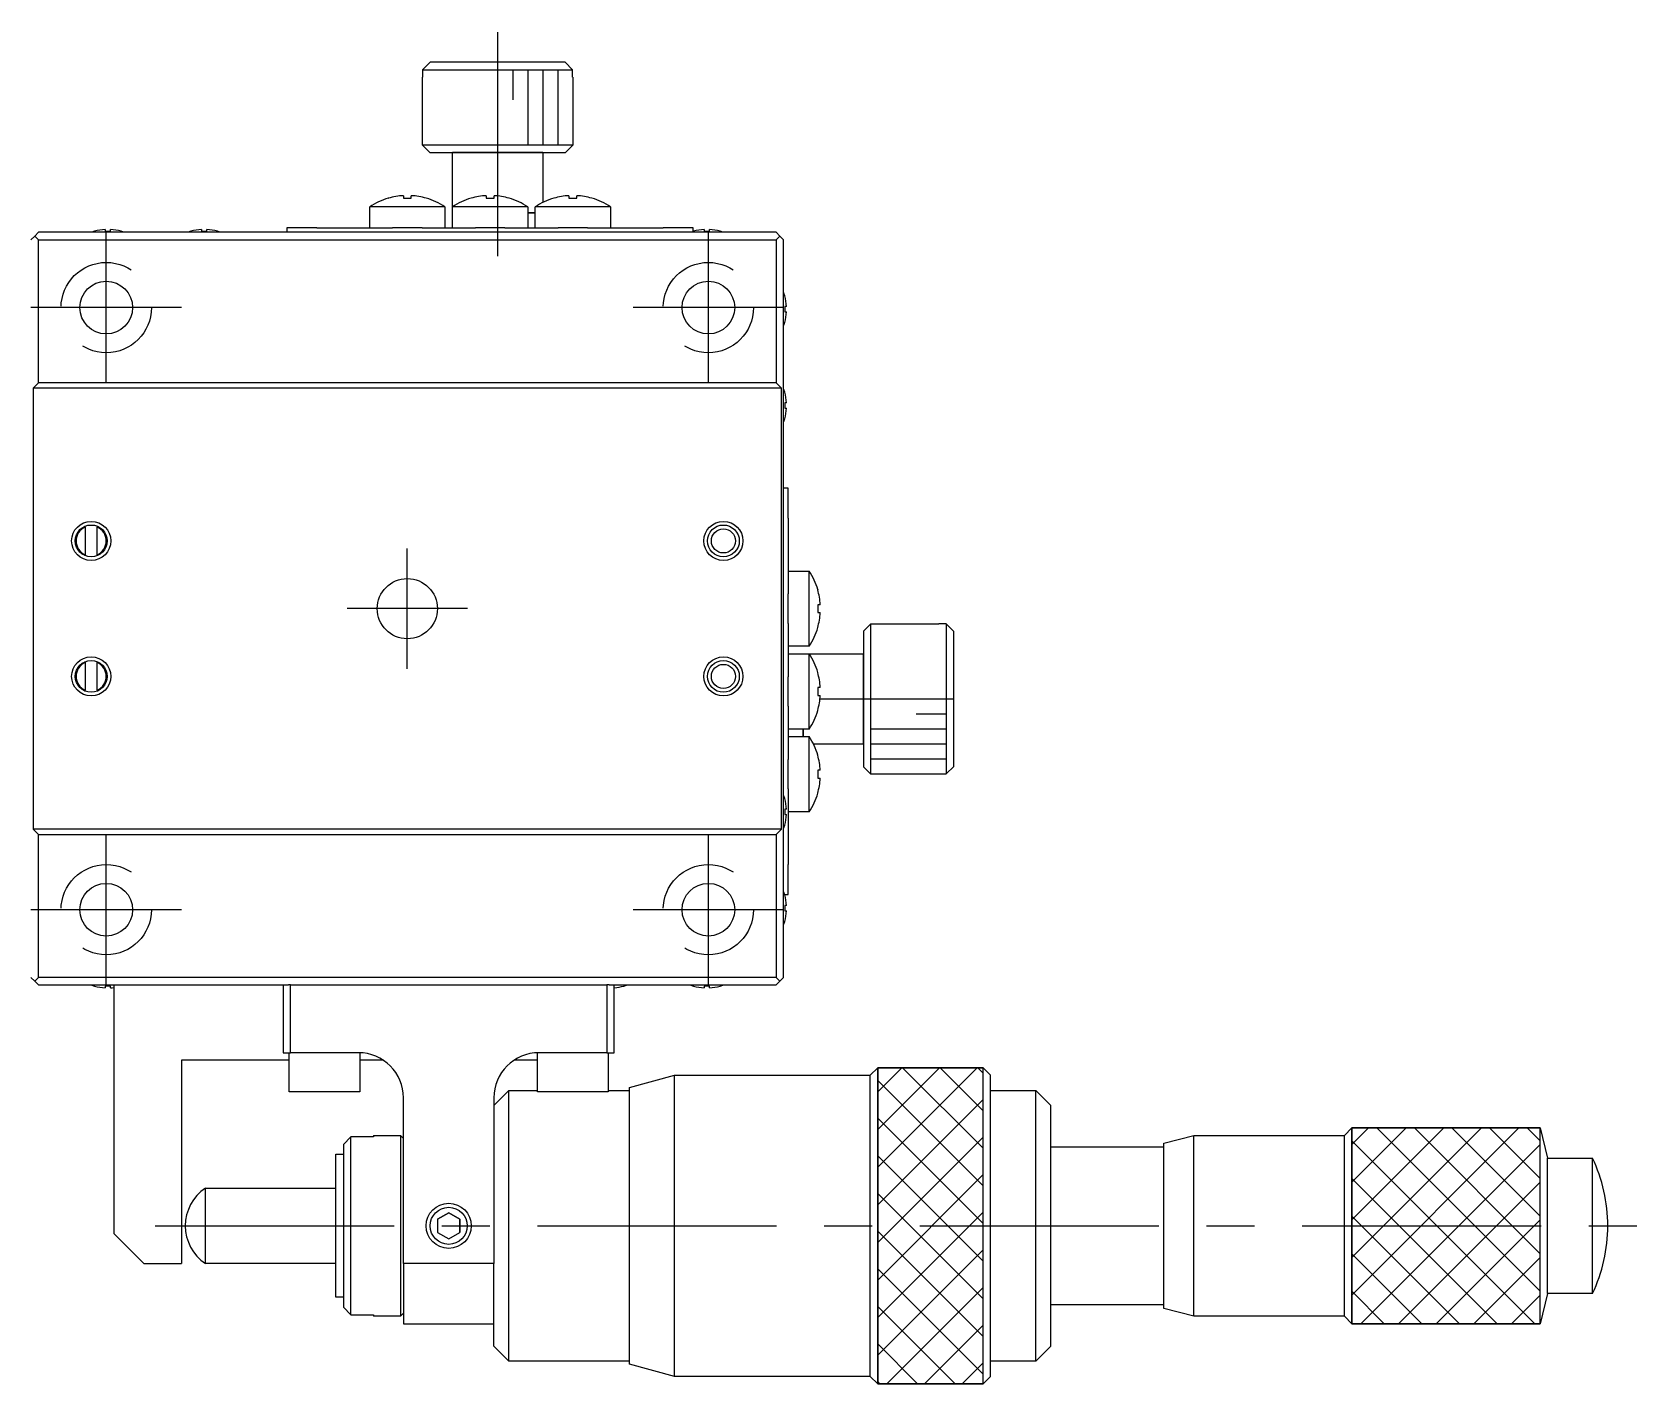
# Model space of a CAD drawing. Extents: x -2 to 381, y -8 to 250.
# Drawn here: x 274.6 to 381.3, y 99.2 to 189.1 of the extents above; entities that cross this region are included whole.
import ezdxf

# ---------------------------------------------------------------- set-up
doc = ezdxf.new("R2010")
doc.units = 0
doc.header["$LTSCALE"] = 0.5
doc.linetypes.add('CENTER', pattern=[50.8, 31.75, -6.35, 6.35, -6.35])
doc.linetypes.add('DASHED', pattern=[19.05, 12.7, -6.35])
for name, color, linetype in [('MSM_CENTER', 1, 'CENTER'), ('MSM_CONTINUOUS', 7, 'CONTINUOUS'), ('MSM_DASHED', 4, 'DASHED'), ('MSM_NARROW', 5, 'CONTINUOUS')]:
    doc.layers.add(name, color=color, linetype=linetype)

msp = doc.modelspace()

# ---------------------------------------------------------------- linework, layer by layer
at = {"layer": 'MSM_CENTER'}
for p, q in [((305.55, 189.05), (305.55, 174.164572)), ((279.55, 165.75), (279.55, 175.75)), ((319.55, 165.75), (319.55, 175.75)), ((284.55, 170.75), (274.55, 170.75)), ((324.55, 170.75), (314.55, 170.75)), ((299.55, 146.75), (299.55, 154.75)), ((303.55, 150.75), (295.55, 150.75)), ((326.964572, 144.75), (335.85, 144.75)), ((279.55, 125.75), (279.55, 135.75)), ((319.55, 125.75), (319.55, 135.75)), ((284.55, 130.75), (274.55, 130.75)), ((324.55, 130.75), (314.55, 130.75)), ((282.8, 109.75), (381.3, 109.75))]:
    msp.add_line(p, q, dxfattribs=at)
at = {"layer": 'MSM_CONTINUOUS'}
for p, q in [((301.067813, 187.05), (300.566026, 186.55)), ((310.032187, 187.05), (301.067813, 187.05)), ((310.533974, 186.55), (310.032187, 187.05)), ((300.566026, 186.05), (300.55, 186.05)), ((300.55, 181.55), (300.55, 186.05)), ((300.566026, 186.55), (310.533974, 186.55)), ((300.566026, 186.55), (300.566026, 186.05)), ((310.533974, 186.05), (310.533974, 186.55)), ((310.55, 186.05), (310.533974, 186.05)), ((310.55, 186.05), (310.55, 181.55)), ((310.55, 181.55), (300.55, 181.55)), ((301.05, 181.05), (300.55, 181.55)), ((310.55, 181.55), (310.05, 181.05)), ((301.05, 181.05), (302.55, 181.05)), ((301.05, 181.05), (310.05, 181.05)), ((302.55, 181.05), (308.55, 181.05)), ((308.55, 181.05), (302.55, 181.05)), ((302.55, 177.441657), (302.55, 181.05)), ((308.55, 181.05), (310.05, 181.05)), ((308.55, 181.05), (308.55, 177.731129)), ((299.29, 178.184953), (299.29, 178.012581)), ((299.81, 178.012581), (299.81, 178.184953)), ((304.79, 178.184953), (304.79, 178.012581)), ((305.31, 178.012581), (305.31, 178.184953)), ((310.29, 178.184953), (310.29, 178.012581)), ((310.81, 178.012581), (310.81, 178.184953)), ((299.55, 177.441657), (297.05, 177.441657)), ((297.05, 176.05), (297.05, 177.441657)), ((298.288067, 178.019436), (298.29141, 178.012581)), ((299.29, 178.012581), (299.81, 178.012581)), ((302.05, 177.441657), (299.55, 177.441657)), ((300.80859, 178.012581), (300.811933, 178.019436)), ((302.05, 177.441657), (302.05, 176.05)), ((305.05, 177.441657), (302.55, 177.441657)), ((302.55, 176.05), (302.55, 177.441657)), ((303.788067, 178.019436), (303.79141, 178.012581)), ((304.79, 178.012581), (305.31, 178.012581)), ((307.55, 177.441657), (305.05, 177.441657)), ((306.30859, 178.012581), (306.311933, 178.019436)), ((307.55, 177.441657), (307.55, 176.05)), ((310.55, 177.441657), (308.05, 177.441657)), ((308.05, 176.05), (308.05, 177.441657)), ((309.288067, 178.019436), (309.29141, 178.012581)), ((310.29, 178.012581), (310.81, 178.012581)), ((313.05, 177.441657), (310.55, 177.441657)), ((311.80859, 178.012581), (311.811933, 178.019436)), ((313.05, 177.441657), (313.05, 176.05)), ((293.55, 176.05), (291.55, 176.05)), ((291.55, 176.05), (291.55, 175.75)), ((293.55, 176.05), (298.475, 176.05)), ((298.475, 176.05), (298.570204, 176.05)), ((299.55, 176.05), (298.570204, 176.05)), ((300.529796, 176.05), (299.55, 176.05)), ((300.529796, 176.05), (300.625, 176.05)), ((300.625, 176.05), (303.975, 176.05)), ((303.975, 176.05), (304.070204, 176.05)), ((305.05, 176.05), (304.070204, 176.05)), ((306.029796, 176.05), (305.05, 176.05)), ((306.029796, 176.05), (306.125, 176.05)), ((306.125, 176.05), (309.475, 176.05)), ((307.55, 177.05), (308.05, 177.05)), ((308.05, 177.05), (307.55, 177.05)), ((309.475, 176.05), (309.570204, 176.05)), ((310.55, 176.05), (309.570204, 176.05)), ((311.529796, 176.05), (310.55, 176.05)), ((311.529796, 176.05), (311.625, 176.05)), ((311.625, 176.05), (316.55, 176.05)), ((318.55, 176.05), (316.55, 176.05)), ((318.55, 175.75), (318.55, 176.05)), ((274.55, 175.25), (274.8, 175.5)), ((274.8, 175.5), (275.05, 175.75)), ((274.8, 175.5), (275.05, 175.25)), ((324.05, 175.75), (275.05, 175.75)), ((275.05, 175.25), (324.05, 175.25)), ((275.05, 165.75), (275.05, 175.25)), ((278.761384, 175.824144), (278.763639, 175.819522)), ((279.47, 175.939859), (279.47, 175.819522)), ((279.47, 175.819522), (279.83, 175.819522)), ((279.83, 175.819522), (279.83, 175.939859)), ((280.536361, 175.819522), (280.538616, 175.824144)), ((285.161384, 175.824144), (285.163639, 175.819522)), ((285.87, 175.939859), (285.87, 175.819522)), ((285.87, 175.819522), (286.23, 175.819522)), ((286.23, 175.819522), (286.23, 175.939859)), ((286.936361, 175.819522), (286.938616, 175.824144)), ((318.561384, 175.824144), (318.563639, 175.819522)), ((319.27, 175.939859), (319.27, 175.819522)), ((319.27, 175.819522), (319.63, 175.819522)), ((319.63, 175.819522), (319.63, 175.939859)), ((320.336361, 175.819522), (320.338616, 175.824144)), ((324.05, 175.75), (324.3, 175.5)), ((324.05, 175.25), (324.3, 175.5)), ((324.05, 175.25), (324.05, 165.75)), ((324.3, 175.5), (324.55, 175.25)), ((324.55, 152.249995), (324.55, 175.25)), ((324.624144, 171.538616), (324.619522, 171.536361)), ((324.619522, 170.83), (324.619522, 170.47)), ((324.739859, 170.83), (324.619522, 170.83)), ((324.619522, 170.47), (324.739859, 170.47)), ((324.619522, 169.763639), (324.624144, 169.761384)), ((275.05, 165.75), (274.7, 165.4)), ((324.4, 165.4), (274.7, 165.4)), ((274.7, 165.4), (274.7, 136.1)), ((324.05, 165.75), (275.05, 165.75)), ((324.4, 165.4), (324.05, 165.75)), ((324.4, 136.1), (324.4, 165.4)), ((324.624144, 165.138616), (324.619522, 165.136361)), ((324.619522, 164.43), (324.619522, 164.07)), ((324.739859, 164.43), (324.619522, 164.43)), ((324.619522, 164.07), (324.739859, 164.07)), ((324.619522, 163.363639), (324.624144, 163.361384)), ((324.85, 158.75), (324.55, 158.75)), ((324.85, 156.75), (324.85, 158.75)), ((278.15, 156.166515), (278.15, 156.248389)), ((278.15, 156.166515), (278.15, 154.333485)), ((278.95, 156.248389), (278.95, 156.166515)), ((278.95, 154.333485), (278.95, 156.166515)), ((324.85, 156.75), (324.85, 151.729796)), ((278.15, 154.251611), (278.15, 154.333485)), ((278.95, 154.333485), (278.95, 154.251611)), ((324.85, 153.25), (326.241657, 153.25)), ((326.241657, 150.75), (326.241657, 153.25)), ((324.55, 152.05), (324.55, 152.249995)), ((324.55, 149.45), (324.55, 152.05)), ((324.85, 150.75), (324.85, 151.729796)), ((326.819436, 152.011933), (326.812581, 152.00859)), ((324.85, 149.770204), (324.85, 150.75)), ((326.241657, 148.25), (326.241657, 150.75)), ((326.812581, 151.01), (326.812581, 150.49)), ((326.984953, 151.01), (326.812581, 151.01)), ((326.812581, 150.49), (326.984953, 150.49)), ((324.55, 149.250005), (324.55, 149.45)), ((324.85, 149.770204), (324.85, 149.675)), ((324.85, 149.675), (324.85, 146.229796)), ((326.812581, 149.49141), (326.819436, 149.488067)), ((329.85, 149.25), (330.35, 149.75)), ((330.35, 139.75), (330.35, 149.75)), ((330.35, 149.75), (334.85, 149.75)), ((334.85, 149.733974), (334.85, 149.75)), ((335.35, 149.733974), (334.85, 149.733974)), ((335.35, 149.733974), (335.35, 139.766026)), ((335.85, 149.232187), (335.35, 149.733974)), ((324.55, 126.25), (324.55, 149.250005)), ((329.85, 149.25), (329.85, 147.75)), ((329.85, 149.25), (329.85, 140.25)), ((335.85, 140.267813), (335.85, 149.232187)), ((278.15, 147.166515), (278.15, 147.248389)), ((278.95, 147.248389), (278.95, 147.166515)), ((326.241657, 148.25), (324.85, 148.25)), ((324.85, 147.75), (326.241657, 147.75)), ((326.241657, 145.25), (326.241657, 147.75)), ((326.241657, 147.75), (329.85, 147.75)), ((329.85, 147.75), (329.85, 141.75)), ((329.85, 141.75), (329.85, 147.75)), ((278.15, 147.166515), (278.15, 145.333485)), ((278.95, 145.333485), (278.95, 147.166515)), ((324.85, 145.25), (324.85, 146.229796)), ((326.819436, 146.511933), (326.812581, 146.50859)), ((278.15, 145.251611), (278.15, 145.333485)), ((278.95, 145.333485), (278.95, 145.251611)), ((324.85, 144.270204), (324.85, 145.25)), ((326.241657, 142.75), (326.241657, 145.25)), ((326.812581, 145.51), (326.812581, 144.99)), ((326.984953, 145.51), (326.812581, 145.51)), ((324.85, 144.270204), (324.85, 144.175)), ((324.85, 144.175), (324.85, 140.729796)), ((326.812581, 144.99), (326.984953, 144.99)), ((326.812581, 143.99141), (326.819436, 143.988067)), ((326.241657, 142.75), (324.85, 142.75)), ((324.85, 142.25), (326.241657, 142.25)), ((325.85, 142.75), (325.85, 142.25)), ((325.85, 142.25), (325.85, 142.75)), ((326.241657, 139.75), (326.241657, 142.25)), ((329.85, 141.75), (326.531129, 141.75)), ((326.819436, 141.011933), (326.812581, 141.00859)), ((329.85, 141.75), (329.85, 140.25)), ((324.85, 139.75), (324.85, 140.729796)), ((324.85, 138.770204), (324.85, 139.75)), ((326.241657, 137.25), (326.241657, 139.75)), ((326.812581, 140.01), (326.812581, 139.49)), ((326.984953, 140.01), (326.812581, 140.01)), ((330.35, 139.75), (329.85, 140.25)), ((334.85, 139.75), (330.35, 139.75)), ((334.85, 139.75), (334.85, 139.766026)), ((334.85, 139.766026), (335.35, 139.766026)), ((335.35, 139.766026), (335.85, 140.267813)), ((324.85, 138.770204), (324.85, 138.675)), ((326.812581, 139.49), (326.984953, 139.49)), ((324.624144, 138.138616), (324.619522, 138.136361)), ((324.85, 138.675), (324.85, 133.75)), ((326.812581, 138.49141), (326.819436, 138.488067)), ((324.619522, 137.43), (324.619522, 137.07)), ((324.739859, 137.43), (324.619522, 137.43)), ((324.619522, 137.07), (324.739859, 137.07)), ((326.241657, 137.25), (324.85, 137.25)), ((324.4, 136.1), (274.7, 136.1)), ((274.7, 136.1), (275.05, 135.75)), ((275.05, 135.75), (324.05, 135.75)), ((275.05, 126.25), (275.05, 135.75)), ((324.05, 135.75), (324.4, 136.1)), ((324.05, 135.75), (324.05, 126.25)), ((324.619522, 136.363639), (324.624144, 136.361384)), ((324.85, 131.75), (324.85, 133.75)), ((324.624144, 131.738616), (324.619522, 131.736361)), ((324.620831, 131.75), (324.85, 131.75)), ((324.619522, 131.03), (324.619522, 130.67)), ((324.739859, 131.03), (324.619522, 131.03)), ((324.619522, 130.67), (324.739859, 130.67)), ((324.619522, 129.963639), (324.624144, 129.961384)), ((274.8, 126), (274.55, 126.25)), ((275.05, 126.25), (274.8, 126)), ((275.05, 125.75), (274.8, 126)), ((324.05, 126.25), (275.05, 126.25)), ((324.3, 126), (324.05, 126.25)), ((324.3, 126), (324.05, 125.75)), ((324.55, 126.25), (324.3, 126)), ((275.05, 125.75), (291.65, 125.75)), ((278.763639, 125.680478), (278.761384, 125.675856)), ((279.47, 125.680478), (279.47, 125.560141)), ((279.83, 125.680478), (279.47, 125.680478)), ((279.83, 125.560141), (279.83, 125.680478)), ((280.05, 125.75), (280.05, 109.25)), ((291.3, 125.75), (291.3, 121.25)), ((291.8, 125.75), (291.65, 125.75)), ((291.8, 121.25), (291.8, 125.75)), ((291.8, 125.75), (312.8, 125.75)), ((312.95, 125.75), (312.8, 125.75)), ((312.8, 125.75), (312.8, 121.25)), ((312.95, 125.75), (324.05, 125.75)), ((313.3, 121.25), (313.3, 125.75)), ((313.938616, 125.675856), (313.936361, 125.680478)), ((318.563639, 125.680478), (318.561384, 125.675856)), ((319.27, 125.680478), (319.27, 125.560141)), ((319.63, 125.680478), (319.27, 125.680478)), ((319.63, 125.560141), (319.63, 125.680478)), ((320.338616, 125.675856), (320.336361, 125.680478)), ((284.55, 120.75), (284.55, 107.25)), ((291.7, 120.75), (284.55, 120.75)), ((291.3, 121.25), (291.8, 121.25)), ((291.7, 118.65), (291.7, 121.25)), ((296.3, 121.25), (291.8, 121.25)), ((296.4, 121.248333), (296.4, 118.65)), ((297.958312, 120.75), (296.4, 120.75)), ((308.2, 120.75), (306.641688, 120.75)), ((308.2, 118.65), (308.2, 121.248333)), ((312.8, 121.25), (308.3, 121.25)), ((312.8, 121.25), (313.3, 121.25)), ((312.9, 121.25), (312.9, 118.65)), ((314.3, 118.95), (317.3, 119.75)), ((317.3, 109.750071), (317.3, 119.75)), ((317.3, 119.75), (330.3, 119.75)), ((330.3, 119.75), (330.8, 120.25)), ((330.3, 109.750071), (330.3, 119.75)), ((330.8, 120.25), (330.8, 99.25)), ((337.8, 120.25), (330.8, 120.25)), ((330.8, 109.750074), (330.8, 120.25)), ((330.8, 120.25), (337.8, 120.25)), ((337.8, 99.25), (337.8, 120.25)), ((337.8, 109.750074), (337.8, 120.25)), ((337.8, 120.25), (338.3, 119.75)), ((338.3, 118.75), (338.3, 119.75)), ((338.3, 109.750071), (338.3, 119.75)), ((296.4, 118.65), (291.7, 118.65)), ((305.3, 117.75), (306.3, 118.75)), ((306.3, 109.750064), (306.3, 118.75)), ((306.3, 118.75), (308.2, 118.75)), ((312.9, 118.65), (308.2, 118.65)), ((312.9, 118.75), (314.3, 118.75)), ((314.3, 109.750065), (314.3, 118.95)), ((338.3, 112.25), (338.3, 118.75)), ((338.3, 109.750064), (338.3, 118.75)), ((338.3, 118.75), (341.3, 118.75)), ((341.3, 109.750064), (341.3, 118.75)), ((341.3, 118.75), (342.3, 117.75)), ((299.3, 107.25), (299.3, 118.25)), ((305.3, 118.25), (305.3, 107.25)), ((342.3, 115), (342.3, 117.75)), ((342.3, 109.750057), (342.3, 117.75)), ((295.8, 115.66608), (295.3, 115.158327)), ((297.3, 115.66608), (295.8, 115.66608)), ((295.8, 103.83392), (295.8, 115.66608)), ((297.3, 115.75), (297.3, 115.66608)), ((297.3, 115.75), (299.1, 115.75)), ((299.1, 115.75), (299.1, 103.75)), ((299.1, 115.75), (299.3, 115.55)), ((349.8, 115.25), (351.8, 115.75)), ((349.8, 109.750039), (349.8, 115.25)), ((351.8, 109.750043), (351.8, 115.75)), ((351.8, 115.75), (361.8, 115.75)), ((361.8, 115.75), (362.3, 116.25)), ((361.8, 109.750043), (361.8, 115.75)), ((362.3, 116.25), (362.3, 103.25)), ((374.8, 116.25), (362.3, 116.25)), ((362.3, 109.750046), (362.3, 116.25)), ((362.3, 116.25), (374.8, 116.25)), ((374.8, 103.25), (374.8, 116.25)), ((374.8, 109.750046), (374.8, 116.25)), ((374.8, 116.25), (375.3, 114.25)), ((294.8, 114.131233), (294.8, 114.5)), ((294.8, 114.5), (295.3, 114.5)), ((295.3, 115.158327), (295.3, 104.341673)), ((342.3, 112.25), (342.3, 115)), ((342.3, 109.750037), (342.3, 115)), ((342.3, 115), (349.8, 115)), ((375.3, 109.750032), (375.3, 114.25)), ((375.3, 114.25), (378.286833, 114.25)), ((378.286833, 109.750032), (378.286833, 114.25)), ((294.8, 109.750034), (294.8, 114.131233)), ((286.141688, 109.750018), (286.141688, 112.25)), ((286.141688, 112.25), (294.8, 112.25)), ((302.3, 110.616025), (301.55, 110.183013)), ((301.55, 110.183013), (302.3, 110.616025)), ((301.55, 110.183013), (301.55, 109.316987)), ((303.05, 110.183013), (302.3, 110.616025)), ((302.3, 110.616025), (303.05, 110.183013)), ((303.05, 109.316987), (303.05, 110.183013)), ((303.05, 110.183013), (303.05, 109.316987)), ((282.05, 107.25), (280.05, 109.25)), ((286.141688, 107.25), (286.141688, 109.750018)), ((294.8, 105.368767), (294.8, 109.750034)), ((301.55, 109.316987), (302.3, 108.883975)), ((302.3, 108.883975), (303.05, 109.316987)), ((306.3, 100.75), (306.3, 109.750064)), ((314.3, 100.55), (314.3, 109.750065)), ((317.3, 99.75), (317.3, 109.750071)), ((330.3, 99.75), (330.3, 109.750071)), ((330.8, 99.25), (330.8, 109.750074)), ((337.8, 99.25), (337.8, 109.750074)), ((338.3, 99.75), (338.3, 109.750071)), ((338.3, 100.75), (338.3, 109.750064)), ((341.3, 100.75), (341.3, 109.750064)), ((342.3, 101.75), (342.3, 109.750057)), ((342.3, 104.5), (342.3, 109.750037)), ((349.8, 104.25), (349.8, 109.750039)), ((351.8, 103.75), (351.8, 109.750043)), ((361.8, 103.75), (361.8, 109.750043)), ((362.3, 103.25), (362.3, 109.750046)), ((374.8, 103.25), (374.8, 109.750046)), ((375.3, 105.25), (375.3, 109.750032)), ((378.286833, 105.25), (378.286833, 109.750032)), ((282.05, 107.25), (284.55, 107.25)), ((294.8, 107.25), (286.141688, 107.25)), ((305.3, 107.25), (299.3, 107.25)), ((299.3, 107.25), (299.3, 103.25)), ((305.3, 103.25), (305.3, 107.25)), ((338.3, 100.75), (338.3, 107.25)), ((342.3, 104.5), (342.3, 107.25)), ((294.8, 105), (294.8, 105.368767)), ((295.3, 105), (294.8, 105)), ((375.3, 105.25), (374.8, 103.25)), ((378.286833, 105.25), (375.3, 105.25)), ((295.3, 104.341673), (295.8, 103.83392)), ((295.8, 103.83392), (297.3, 103.83392)), ((297.3, 103.83392), (297.3, 103.75)), ((299.1, 103.75), (297.3, 103.75)), ((299.3, 103.95), (299.1, 103.75)), ((342.3, 101.75), (342.3, 104.5)), ((349.8, 104.5), (342.3, 104.5)), ((351.8, 103.75), (349.8, 104.25)), ((361.8, 103.75), (351.8, 103.75)), ((362.3, 103.25), (361.8, 103.75)), ((299.3, 103.25), (305.3, 103.25)), ((305.3, 101.75), (305.3, 103.25)), ((362.3, 103.25), (374.8, 103.25)), ((374.8, 103.25), (362.3, 103.25)), ((306.3, 100.75), (305.3, 101.75)), ((342.3, 101.75), (341.3, 100.75)), ((314.3, 100.75), (306.3, 100.75)), ((317.3, 99.75), (314.3, 100.55)), ((338.3, 99.75), (338.3, 100.75)), ((341.3, 100.75), (338.3, 100.75)), ((330.3, 99.75), (317.3, 99.75)), ((330.8, 99.25), (330.3, 99.75)), ((330.95, 99.25), (330.8, 99.4)), ((330.8, 99.25), (337.8, 99.25)), ((337.8, 99.25), (330.8, 99.25)), ((338.3, 99.75), (337.8, 99.25))]:
    msp.add_line(p, q, dxfattribs=at)
for centre, radius in [((279.55, 170.75), 1.75), ((319.55, 170.75), 1.75), ((278.55, 155.25), 1.0565), ((320.55, 155.25), 1.0565), ((320.55, 155.25), 0.8), ((299.55, 150.75), 2), ((278.55, 146.25), 1.0565), ((320.55, 146.25), 1.0565), ((320.55, 146.25), 0.8), ((279.55, 130.75), 1.75), ((319.55, 130.75), 1.75), ((302.3, 109.75), 1.2295)]:
    msp.add_circle(centre, radius, dxfattribs=at)
for centre, radius, start, end in [((299.55, 173.7), 4.492483, 93.317816, 106.26943), ((299.55, 173.7), 4.492483, 73.73057, 86.682184), ((305.05, 173.7), 4.492483, 93.317816, 106.26943), ((305.05, 173.7), 4.492483, 73.73057, 86.682184), ((310.55, 173.7), 4.492483, 93.317816, 106.26943), ((310.55, 173.7), 4.492483, 73.73057, 86.682184), ((299.55, 173.7), 4.5, 106.285843, 123.748989), ((299.55, 173.7), 4.5, 56.251011, 73.714157), ((305.05, 173.7), 4.5, 106.285843, 123.748989), ((305.05, 173.7), 4.5, 56.251011, 73.714157), ((310.55, 173.7), 4.5, 106.285843, 123.748989), ((310.55, 173.7), 4.5, 56.251011, 73.714157), ((279.65, 172.75), 3.2, 106.122533, 110.364135), ((279.65, 172.75), 3.194933, 93.229709, 106.106712), ((279.65, 172.75), 3.194933, 73.893288, 86.770291), ((279.65, 172.75), 3.2, 69.635865, 73.877467), ((286.05, 172.75), 3.2, 106.122533, 110.364135), ((286.05, 172.75), 3.194933, 93.229709, 106.106712), ((286.05, 172.75), 3.194933, 73.893288, 86.770291), ((286.05, 172.75), 3.2, 69.635865, 73.877467), ((319.45, 172.75), 3.194933, 93.229709, 106.106712), ((319.45, 172.75), 3.194933, 73.893288, 86.770291), ((319.45, 172.75), 3.2, 69.635865, 73.877467), ((321.55, 170.65), 3.2, 16.122533, 20.364135), ((321.55, 170.65), 3.194933, 3.229709, 16.106712), ((321.55, 170.65), 3.2, 339.635865, 343.877467), ((321.55, 170.65), 3.194933, 343.893288, 356.770291), ((321.55, 164.25), 3.2, 16.122533, 20.364135), ((321.55, 164.25), 3.194933, 3.229709, 16.106712), ((321.55, 164.25), 3.2, 339.635865, 343.877467), ((321.55, 164.25), 3.194933, 343.893288, 356.770291), ((278.55, 155.25), 1, 113.578178, 246.421822), ((278.55, 155.25), 1, 293.578178, 66.421822), ((322.5, 150.75), 4.5, 16.285843, 33.748989), ((322.5, 150.75), 4.492483, 3.317816, 16.26943), ((322.5, 150.75), 4.492483, 343.73057, 356.682184), ((322.5, 150.75), 4.5, 326.251011, 343.714157), ((322.5, 145.25), 4.5, 16.285843, 33.748989), ((278.55, 146.25), 1, 113.578178, 246.421822), ((278.55, 146.25), 1, 293.578178, 66.421822), ((322.5, 145.25), 4.492483, 3.317816, 16.26943), ((322.5, 145.25), 4.492483, 343.73057, 356.682184), ((322.5, 145.25), 4.5, 326.251011, 343.714157), ((322.5, 139.75), 4.5, 16.285843, 33.748989), ((322.5, 139.75), 4.492483, 3.317816, 16.26943), ((322.5, 139.75), 4.492483, 343.73057, 356.682184), ((321.55, 137.25), 3.2, 16.122533, 20.364135), ((321.55, 137.25), 3.194933, 3.229709, 16.106712), ((322.5, 139.75), 4.5, 326.251011, 343.714157), ((321.55, 137.25), 3.194933, 343.893288, 356.770291), ((321.55, 137.25), 3.2, 339.635865, 343.877467), ((321.55, 130.85), 3.2, 16.122533, 20.364135), ((321.55, 130.85), 3.194933, 3.229709, 16.106712), ((321.55, 130.85), 3.194933, 343.893288, 356.770291), ((321.55, 130.85), 3.2, 339.635865, 343.877467), ((279.65, 128.75), 3.2, 249.635865, 253.877467), ((279.65, 128.75), 3.194933, 253.893288, 266.770291), ((279.65, 128.75), 3.194933, 273.229709, 277.192203), ((313.05, 128.75), 3.194933, 274.487919, 286.106712), ((313.05, 128.75), 3.2, 286.122533, 290.364135), ((319.45, 128.75), 3.2, 249.635865, 253.877467), ((319.45, 128.75), 3.194933, 253.893288, 266.770291), ((319.45, 128.75), 3.194933, 273.229709, 286.106712), ((319.45, 128.75), 3.2, 286.122533, 290.364135), ((296.3, 118.25), 3, 0, 90), ((308.3, 118.25), 3, 90, 180), ((368.8, 109.75), 10.5, 0, 25.376934), ((287.8, 109.75), 3, 123.55731, 180), ((287.8, 109.75), 3, 180, 236.44269), ((368.8, 109.75), 10.5, 334.623066, 0)]:
    msp.add_arc(centre, radius, start, end, dxfattribs=at)
at = {"layer": 'MSM_DASHED'}
for centre in [(279.55, 170.75), (319.55, 170.75), (279.55, 130.75), (319.55, 130.75)]:
    msp.add_circle(centre, 3, dxfattribs=at)
at = {"layer": 'MSM_NARROW'}
for p, q in [((306.55, 186.55), (306.55, 184.55)), ((307.55, 186.55), (307.55, 181.55)), ((308.55, 186.55), (308.55, 181.55)), ((309.55, 186.55), (309.55, 181.55)), ((335.35, 143.75), (333.35, 143.75)), ((335.35, 142.75), (330.35, 142.75)), ((335.35, 141.75), (330.35, 141.75)), ((335.35, 140.75), (330.35, 140.75)), ((332.4, 120.25), (330.8, 118.65)), ((334.9, 120.25), (330.8, 116.15)), ((337.4, 120.25), (330.8, 113.65)), ((337.8, 114.9), (332.45, 120.25)), ((337.8, 117.4), (334.95, 120.25)), ((337.8, 119.9), (337.45, 120.25)), ((337.8, 112.4), (330.8, 119.4)), ((337.8, 118.15), (330.8, 111.15)), ((337.8, 109.9), (330.8, 116.9)), ((337.8, 115.65), (330.8, 108.65)), ((363.4, 116.25), (362.3, 115.15)), ((365.9, 116.25), (362.3, 112.65)), ((368.4, 116.25), (362.3, 110.15)), ((370.9, 116.25), (362.3, 107.65)), ((373.4, 116.25), (362.3, 105.15)), ((374.45, 103.25), (362.3, 115.4)), ((374.8, 105.4), (363.95, 116.25)), ((374.8, 107.9), (366.45, 116.25)), ((374.8, 110.4), (368.95, 116.25)), ((374.8, 112.9), (371.45, 116.25)), ((374.8, 115.4), (373.95, 116.25)), ((337.8, 107.4), (330.8, 114.4)), ((374.8, 115.15), (362.9, 103.25)), ((337.8, 113.15), (330.8, 106.15)), ((371.95, 103.25), (362.3, 112.9)), ((374.8, 112.65), (365.4, 103.25)), ((337.8, 104.9), (330.8, 111.9)), ((337.8, 110.65), (330.8, 103.65)), ((369.45, 103.25), (362.3, 110.4)), ((374.8, 110.15), (367.9, 103.25)), ((337.8, 102.4), (330.8, 109.4)), ((337.8, 108.15), (330.8, 101.15)), ((366.95, 103.25), (362.3, 107.9)), ((337.8, 99.9), (330.8, 106.9)), ((374.8, 107.65), (370.4, 103.25)), ((337.8, 105.65), (331.4, 99.25)), ((364.45, 103.25), (362.3, 105.4)), ((374.8, 105.15), (372.9, 103.25)), ((335.95, 99.25), (330.8, 104.4)), ((337.8, 103.15), (333.9, 99.25)), ((333.45, 99.25), (330.8, 101.9)), ((337.8, 100.65), (336.4, 99.25))]:
    msp.add_line(p, q, dxfattribs=at)
for centre, radius in [((278.55, 155.25), 1.3), ((320.55, 155.25), 1.3), ((278.55, 146.25), 1.3), ((320.55, 146.25), 1.3), ((302.3, 109.75), 1.5)]:
    msp.add_circle(centre, radius, dxfattribs=at)

doc.saveas('drawing.dxf')
